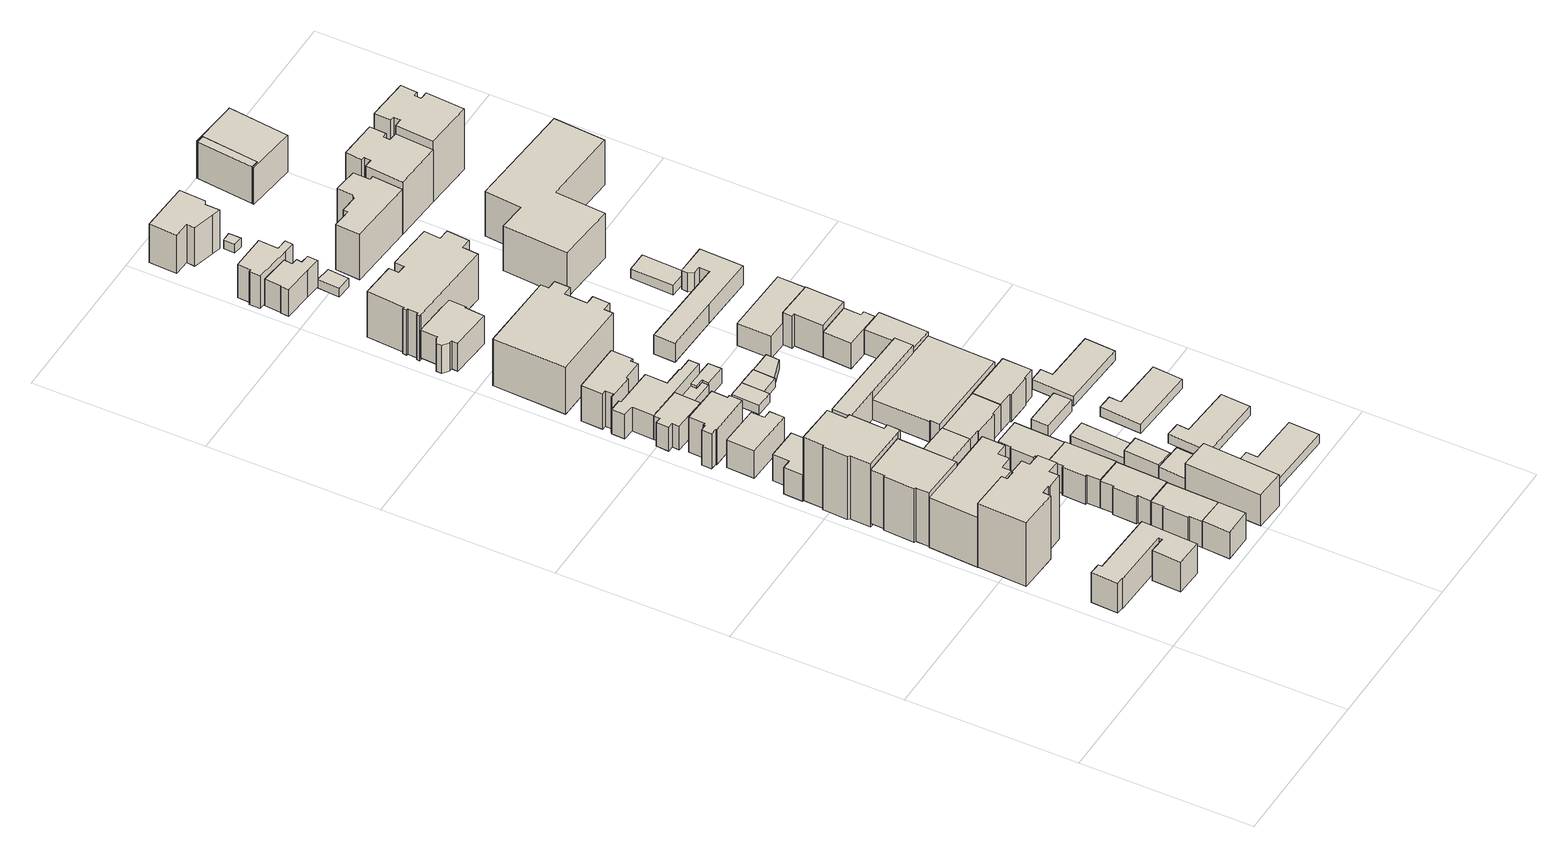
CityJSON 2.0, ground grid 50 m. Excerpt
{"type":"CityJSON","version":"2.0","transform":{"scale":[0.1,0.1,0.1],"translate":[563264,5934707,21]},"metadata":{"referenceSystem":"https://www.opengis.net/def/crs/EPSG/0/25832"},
"CityObjects":{
"building1":{"type":"Building","attributes":{"Geometrietyp2DReferenz":"3000","Gemeindeschluessel":"02200206","BezugspunktDach":"2000","function":"31001_1010","measuredHeight":11.18,"storeysAboveGround":3},"address":[{"country":"Germany","locality":"Hamburg","thoroughfareNumber":"8a","thoroughfareName":"Wohlers Allee","postcode":"22767"}],"geometry":[{"type":"Solid","lod":"1","boundaries":[[[[0,1,2,3,4,5,6,7,8,9,10,11]],[[12,13,14,15,16,17,18,19,20,21,22,23]],[[10,12,23,11]],[[9,13,12,10]],[[8,14,13,9]],[[7,15,14,8]],[[6,16,15,7]],[[5,17,16,6]],[[4,18,17,5]],[[3,19,18,4]],[[2,20,19,3]],[[1,21,20,2]],[[0,22,21,1]],[[11,23,22,0]]]]}]},
"building2":{"type":"Building","attributes":{"Gemeindeschluessel":"02200206","Geometrietyp2DReferenz":"3000","BezugspunktDach":"2000","function":"31001_1010","measuredHeight":23,"storeysAboveGround":5},"address":[{"country":"Germany","locality":"Hamburg","thoroughfareNumber":"16","thoroughfareName":"Wohlers Allee","postcode":"22767"}],"geometry":[{"type":"Solid","lod":"1","boundaries":[[[[24,25,26,27,28,29,30,31,32,33,34,35,36,37,38,39]],[[40,41,42,43,44,45,46,47,48,49,50,51,52,53,54,55]],[[38,40,55,39]],[[37,41,40,38]],[[36,42,41,37]],[[35,43,42,36]],[[34,44,43,35]],[[33,45,44,34]],[[32,46,45,33]],[[31,47,46,32]],[[30,48,47,31]],[[29,49,48,30]],[[28,50,49,29]],[[27,51,50,28]],[[26,52,51,27]],[[25,53,52,26]],[[24,54,53,25]],[[39,55,54,24]]]]}]},
"building3":{"type":"Building","attributes":{"Gemeindeschluessel":"02200206","Geometrietyp2DReferenz":"3000","BezugspunktDach":"2000","function":"31001_1010","measuredHeight":18.23,"storeysAboveGround":4},"address":[{"country":"Germany","locality":"Hamburg","thoroughfareNumber":"22","thoroughfareName":"Wohlers Allee","postcode":"22767"}],"geometry":[{"type":"Solid","lod":"1","boundaries":[[[[56,57,58,59,60,61,62,63]],[[64,65,66,67,68,69,70,71]],[[62,64,71,63]],[[61,65,64,62]],[[60,66,65,61]],[[59,67,66,60]],[[58,68,67,59]],[[57,69,68,58]],[[56,70,69,57]],[[63,71,70,56]]]]}]},
"building4":{"type":"Building","attributes":{"Gemeindeschluessel":"02200206","Geometrietyp2DReferenz":"3000","BezugspunktDach":"2000","function":"31001_1010","measuredHeight":24.25,"storeysAboveGround":5},"address":[{"country":"Germany","locality":"Hamburg","thoroughfareNumber":"18","thoroughfareName":"Wohlers Allee","postcode":"22767"}],"geometry":[{"type":"Solid","lod":"1","boundaries":[[[[72,73,74,75,76,77,78,79,80,81,82,83,84]],[[85,86,87,88,89,90,91,92,93,94,95,96,97]],[[83,85,97,84]],[[82,86,85,83]],[[81,87,86,82]],[[80,88,87,81]],[[79,89,88,80]],[[78,90,89,79]],[[77,91,90,78]],[[76,92,91,77]],[[75,93,92,76]],[[74,94,93,75]],[[73,95,94,74]],[[72,96,95,73]],[[84,97,96,72]]]]}]},
"building5":{"type":"Building","attributes":{"Gemeindeschluessel":"02200206","Geometrietyp2DReferenz":"3000","BezugspunktDach":"2000","function":"31001_1010","measuredHeight":21.44,"storeysAboveGround":5},"address":[{"country":"Germany","locality":"Hamburg","thoroughfareNumber":"24","thoroughfareName":"Wohlers Allee","postcode":"22767"}],"geometry":[{"type":"Solid","lod":"1","boundaries":[[[[98,99,100,101,102,103,104,105,106,107,108,109,110]],[[111,112,113,114,115,116,117,118,119,120,121,122,123]],[[109,111,123,110]],[[108,112,111,109]],[[107,113,112,108]],[[106,114,113,107]],[[105,115,114,106]],[[104,116,115,105]],[[103,117,116,104]],[[102,118,117,103]],[[101,119,118,102]],[[100,120,119,101]],[[99,121,120,100]],[[98,122,121,99]],[[110,123,122,98]]]]}]},
"building6":{"type":"Building","attributes":{"Gemeindeschluessel":"02200206","Geometrietyp2DReferenz":"3000","BezugspunktDach":"2000","function":"31001_1010","measuredHeight":8.92,"storeysAboveGround":2},"address":[{"country":"Germany","locality":"Hamburg","thoroughfareNumber":"134a","thoroughfareName":"Thadenstraße","postcode":"22767"}],"geometry":[{"type":"Solid","lod":"1","boundaries":[[[[124,125,126,127]],[[128,129,130,131]],[[126,128,131,127]],[[125,129,128,126]],[[124,130,129,125]],[[127,131,130,124]]]]}]},
"building7":{"type":"Building","attributes":{"Gemeindeschluessel":"02200206","Geometrietyp2DReferenz":"3000","BezugspunktDach":"2000","function":"31001_1010","measuredHeight":12.41,"storeysAboveGround":3},"address":[{"country":"Germany","locality":"Hamburg","thoroughfareNumber":"26","thoroughfareName":"Wohlers Allee","postcode":"22767"}],"geometry":[{"type":"Solid","lod":"1","boundaries":[[[[106,132,133,134,135,136,107]],[[137,138,139,140,141,142,143]],[[136,137,143,107]],[[135,138,137,136]],[[134,139,138,135]],[[133,140,139,134]],[[132,141,140,133]],[[106,142,141,132]],[[107,143,142,106]]]]}]},
"building8":{"type":"Building","attributes":{"Gemeindeschluessel":"02200206","Geometrietyp2DReferenz":"3000","BezugspunktDach":"2000","function":"31001_1010","measuredHeight":8.91,"storeysAboveGround":2},"address":[{"country":"Germany","locality":"Hamburg","thoroughfareNumber":"134b","thoroughfareName":"Thadenstraße","postcode":"22767"}],"geometry":[{"type":"Solid","lod":"1","boundaries":[[[[144,145,146,147,127,126,148,149]],[[150,151,152,153,154,155,156,157]],[[148,150,157,149]],[[126,151,150,148]],[[127,152,151,126]],[[147,153,152,127]],[[146,154,153,147]],[[145,155,154,146]],[[144,156,155,145]],[[149,157,156,144]]]]}]},
"building9":{"type":"Building","attributes":{"Gemeindeschluessel":"02200206","Geometrietyp2DReferenz":"3000","BezugspunktDach":"2000","function":"31001_1010","measuredHeight":9.27,"storeysAboveGround":2},"address":[{"country":"Germany","locality":"Hamburg","thoroughfareNumber":"134c","thoroughfareName":"Thadenstraße","postcode":"22767"}],"geometry":[{"type":"Solid","lod":"1","boundaries":[[[[158,159,160,161,162,163,164,165]],[[166,167,168,169,170,171,172,173]],[[164,166,173,165]],[[163,167,166,164]],[[162,168,167,163]],[[161,169,168,162]],[[160,170,169,161]],[[159,171,170,160]],[[158,172,171,159]],[[165,173,172,158]]]]}]},
"building10":{"type":"Building","attributes":{"Gemeindeschluessel":"02200206","Geometrietyp2DReferenz":"3000","BezugspunktDach":"2000","function":"31001_1010","measuredHeight":11.3,"storeysAboveGround":2},"address":[{"country":"Germany","locality":"Hamburg","thoroughfareNumber":"28","thoroughfareName":"Wohlers Allee","postcode":"22767"}],"geometry":[{"type":"Solid","lod":"1","boundaries":[[[[174,175,176,177,178,179]],[[180,181,182,183,184,185]],[[178,180,185,179]],[[177,181,180,178]],[[176,182,181,177]],[[175,183,182,176]],[[174,184,183,175]],[[179,185,184,174]]]]}]},
"building11":{"type":"Building","attributes":{"Gemeindeschluessel":"02200206","Geometrietyp2DReferenz":"3000","BezugspunktDach":"2000","function":"31001_1010","measuredHeight":12.4,"storeysAboveGround":2},"address":[{"country":"Germany","locality":"Hamburg","thoroughfareNumber":"30","thoroughfareName":"Wohlers Allee","postcode":"22767"}],"geometry":[{"type":"Solid","lod":"1","boundaries":[[[[186,187,188,189,190,191,192,193,194,195,196,197]],[[198,199,200,201,202,203,204,205,206,207,208,209]],[[196,198,209,197]],[[195,199,198,196]],[[194,200,199,195]],[[193,201,200,194]],[[192,202,201,193]],[[191,203,202,192]],[[190,204,203,191]],[[189,205,204,190]],[[188,206,205,189]],[[187,207,206,188]],[[186,208,207,187]],[[197,209,208,186]]]]}]},
"building12":{"type":"Building","attributes":{"Gemeindeschluessel":"02200206","Geometrietyp2DReferenz":"3000","BezugspunktDach":"2000","function":"31001_1010","measuredHeight":8.67,"storeysAboveGround":1},"address":[{"country":"Germany","locality":"Hamburg","thoroughfareNumber":"32","thoroughfareName":"Wohlers Allee","postcode":"22767"}],"geometry":[{"type":"Solid","lod":"1","boundaries":[[[[210,211,212,213,214,215,216,217]],[[218,219,220,221,222,223,224,225]],[[216,218,225,217]],[[215,219,218,216]],[[214,220,219,215]],[[213,221,220,214]],[[212,222,221,213]],[[211,223,222,212]],[[210,224,223,211]],[[217,225,224,210]]]]}]},
"building13":{"type":"Building","attributes":{"Gemeindeschluessel":"02200206","Geometrietyp2DReferenz":"3000","BezugspunktDach":"2000","function":"31001_1010","measuredHeight":9.24,"storeysAboveGround":2},"address":[{"country":"Germany","locality":"Hamburg","thoroughfareNumber":"20a","thoroughfareName":"Wohlers Allee","postcode":"22767"}],"geometry":[{"type":"Solid","lod":"1","boundaries":[[[[226,227,228,229]],[[230,231,232,233]],[[228,230,233,229]],[[227,231,230,228]],[[226,232,231,227]],[[229,233,232,226]]]]}]},
"building14":{"type":"Building","attributes":{"Gemeindeschluessel":"02200206","Geometrietyp2DReferenz":"3000","BezugspunktDach":"2000","function":"31001_1010","measuredHeight":9.46,"storeysAboveGround":2},"address":[{"country":"Germany","locality":"Hamburg","thoroughfareNumber":"134d","thoroughfareName":"Thadenstraße","postcode":"22767"}],"geometry":[{"type":"Solid","lod":"1","boundaries":[[[[234,235,236,237,238,239,240,241]],[[242,243,244,245,246,247,248,249]],[[240,242,249,241]],[[239,243,242,240]],[[238,244,243,239]],[[237,245,244,238]],[[236,246,245,237]],[[235,247,246,236]],[[234,248,247,235]],[[241,249,248,234]]]]}]},
"building15":{"type":"Building","attributes":{"Gemeindeschluessel":"02200206","Geometrietyp2DReferenz":"3000","BezugspunktDach":"2000","function":"31001_1010","measuredHeight":11.5,"storeysAboveGround":2},"address":[{"country":"Germany","locality":"Hamburg","thoroughfareNumber":"130a","thoroughfareName":"Thadenstraße","postcode":"22767"}],"geometry":[{"type":"Solid","lod":"1","boundaries":[[[[250,251,252,253,254]],[[255,256,257,258,259]],[[253,255,259,254]],[[252,256,255,253]],[[251,257,256,252]],[[250,258,257,251]],[[254,259,258,250]]]]}]},
"building16":{"type":"Building","attributes":{"Gemeindeschluessel":"02200206","Geometrietyp2DReferenz":"3000","BezugspunktDach":"2000","function":"31001_2460","measuredHeight":3.85,"storeysAboveGround":1},"address":[{"country":"Germany","locality":"Hamburg","thoroughfareNumber":"26a","thoroughfareName":"Wohlers Allee","postcode":"22767"}],"geometry":[{"type":"Solid","lod":"1","boundaries":[[[[260,261,262,263,264]],[[265,266,267,268,269]],[[263,265,269,264]],[[262,266,265,263]],[[261,267,266,262]],[[260,268,267,261]],[[264,269,268,260]]]]}]},
"building17":{"type":"Building","attributes":{"Gemeindeschluessel":"02200206","Geometrietyp2DReferenz":"3000","BezugspunktDach":"2000","function":"31001_1010","measuredHeight":9.31,"storeysAboveGround":2},"address":[{"country":"Germany","locality":"Hamburg","thoroughfareNumber":"134e","thoroughfareName":"Thadenstraße","postcode":"22767"}],"geometry":[{"type":"Solid","lod":"1","boundaries":[[[[270,271,272,273,274,275,276,277]],[[278,279,280,281,282,283,284,285]],[[276,278,285,277]],[[275,279,278,276]],[[274,280,279,275]],[[273,281,280,274]],[[272,282,281,273]],[[271,283,282,272]],[[270,284,283,271]],[[277,285,284,270]]]]}]},
"building18":{"type":"Building","attributes":{"Gemeindeschluessel":"02200206","Geometrietyp2DReferenz":"3000","BezugspunktDach":"2000","function":"31001_1010","measuredHeight":12.98,"storeysAboveGround":3},"address":[{"country":"Germany","locality":"Hamburg","thoroughfareNumber":"36","thoroughfareName":"Wohlers Allee","postcode":"22767"}],"geometry":[{"type":"Solid","lod":"1","boundaries":[[[[286,287,288,289,290,291,292,293,294,295,296,297]],[[298,299,300,301,302,303,304,305,306,307,308,309]],[[296,298,309,297]],[[295,299,298,296]],[[294,300,299,295]],[[293,301,300,294]],[[292,302,301,293]],[[291,303,302,292]],[[290,304,303,291]],[[289,305,304,290]],[[288,306,305,289]],[[287,307,306,288]],[[286,308,307,287]],[[297,309,308,286]]]]}]},
"building19":{"type":"Building","attributes":{"Gemeindeschluessel":"02200206","Geometrietyp2DReferenz":"3000","BezugspunktDach":"2000","function":"31001_1010","measuredHeight":12.22,"storeysAboveGround":2},"address":[{"country":"Germany","locality":"Hamburg","thoroughfareNumber":"34","thoroughfareName":"Wohlers Allee","postcode":"22767"}],"geometry":[{"type":"Solid","lod":"1","boundaries":[[[[310,311,312,313,314,315,316,317,318,319,320,321,322]],[[323,324,325,326,327,328,329,330,331,332,333,334,335]],[[321,323,335,322]],[[320,324,323,321]],[[319,325,324,320]],[[318,326,325,319]],[[317,327,326,318]],[[316,328,327,317]],[[315,329,328,316]],[[314,330,329,315]],[[313,331,330,314]],[[312,332,331,313]],[[311,333,332,312]],[[310,334,333,311]],[[322,335,334,310]]]]}]},
"building20":{"type":"Building","attributes":{"Gemeindeschluessel":"02200206","Geometrietyp2DReferenz":"3000","BezugspunktDach":"2000","function":"31001_1010","measuredHeight":6.32,"storeysAboveGround":1},"address":[{"country":"Germany","locality":"Hamburg","thoroughfareName":"Thadenstraße","postcode":"22767"}],"geometry":[{"type":"Solid","lod":"1","boundaries":[[[[336,337,338,339]],[[340,341,342,343]],[[338,340,343,339]],[[337,341,340,338]],[[336,342,341,337]],[[339,343,342,336]]]]}]},
"building21":{"type":"Building","attributes":{"Gemeindeschluessel":"02200206","Geometrietyp2DReferenz":"3000","BezugspunktDach":"2000","function":"31001_1010","measuredHeight":6.21,"storeysAboveGround":2},"address":[{"country":"Germany","locality":"Hamburg","thoroughfareName":"Thadenstraße","postcode":"22767"}],"geometry":[{"type":"Solid","lod":"1","boundaries":[[[[344,345,346,347]],[[348,349,350,351]],[[346,348,351,347]],[[345,349,348,346]],[[344,350,349,345]],[[347,351,350,344]]]]}]},
"building22":{"type":"Building","attributes":{"Gemeindeschluessel":"02200206","Geometrietyp2DReferenz":"3000","BezugspunktDach":"2000","function":"31001_1010","measuredHeight":5.19,"storeysAboveGround":1},"address":[{"country":"Germany","locality":"Hamburg","thoroughfareName":"Wohlers Allee","postcode":"22767"}],"geometry":[{"type":"Solid","lod":"1","boundaries":[[[[352,353,354,355,356,357]],[[358,359,360,361,362,363]],[[356,358,363,357]],[[355,359,358,356]],[[354,360,359,355]],[[353,361,360,354]],[[352,362,361,353]],[[357,363,362,352]]]]}]},
"building23":{"type":"Building","attributes":{"Gemeindeschluessel":"02200206","Geometrietyp2DReferenz":"3000","BezugspunktDach":"2000","function":"31001_1010","measuredHeight":9.09,"storeysAboveGround":2},"address":[{"country":"Germany","locality":"Hamburg","thoroughfareNumber":"20b","thoroughfareName":"Wohlers Allee","postcode":"22767"}],"geometry":[{"type":"Solid","lod":"1","boundaries":[[[[227,364,365,366,367,368,369,228]],[[370,371,372,373,374,375,376,377]],[[369,370,377,228]],[[368,371,370,369]],[[367,372,371,368]],[[366,373,372,367]],[[365,374,373,366]],[[364,375,374,365]],[[227,376,375,364]],[[228,377,376,227]]]]}]},
"building24":{"type":"Building","attributes":{"Gemeindeschluessel":"02200206","Geometrietyp2DReferenz":"3000","BezugspunktDach":"2000","function":"31001_2460","measuredHeight":4.56,"storeysAboveGround":1},"address":[{"country":"Germany","locality":"Hamburg","thoroughfareName":"Thadenstraße","postcode":"22767"}],"geometry":[{"type":"Solid","lod":"1","boundaries":[[[[378,379,380,381]],[[382,383,384,385]],[[380,382,385,381]],[[379,383,382,380]],[[378,384,383,379]],[[381,385,384,378]]]]}]},
"building25":{"type":"Building","attributes":{"Gemeindeschluessel":"02200206","Geometrietyp2DReferenz":"3000","BezugspunktDach":"2000","function":"31001_2460","measuredHeight":3.02,"storeysAboveGround":1},"address":[{"country":"Germany","locality":"Hamburg","thoroughfareName":"Wohlers Allee","postcode":"22767"}],"geometry":[{"type":"Solid","lod":"1","boundaries":[[[[386,387,388,389,390]],[[391,392,393,394,395]],[[389,391,395,390]],[[388,392,391,389]],[[387,393,392,388]],[[386,394,393,387]],[[390,395,394,386]]]]}]},
"building26":{"type":"Building","attributes":{"Gemeindeschluessel":"02200206","Geometrietyp2DReferenz":"3000","BezugspunktDach":"2000","function":"31001_1010","measuredHeight":5.58,"storeysAboveGround":2},"address":[{"country":"Germany","locality":"Hamburg","thoroughfareName":"Wohlers Allee","postcode":"22767"}],"geometry":[{"type":"Solid","lod":"1","boundaries":[[[[396,397,398,399,400,401]],[[402,403,404,405,406,407]],[[400,402,407,401]],[[399,403,402,400]],[[398,404,403,399]],[[397,405,404,398]],[[396,406,405,397]],[[401,407,406,396]]]]}]},
"building27":{"type":"Building","attributes":{"Gemeindeschluessel":"02200206","Geometrietyp2DReferenz":"3000","BezugspunktDach":"2000","function":"31001_1110","measuredHeight":11.68,"storeysAboveGround":2},"address":[{"country":"Germany","locality":"Hamburg","thoroughfareNumber":"42","thoroughfareName":"Wohlers Allee","postcode":"22767"}],"geometry":[{"type":"Solid","lod":"1","boundaries":[[[[408,409,410,411,412,413,414,415,416,417,418,419]],[[420,421,422,423,424,425,426,427,428,429,430,431]],[[418,420,431,419]],[[417,421,420,418]],[[416,422,421,417]],[[415,423,422,416]],[[414,424,423,415]],[[413,425,424,414]],[[412,426,425,413]],[[411,427,426,412]],[[410,428,427,411]],[[409,429,428,410]],[[408,430,429,409]],[[419,431,430,408]]]]}]},
"building28":{"type":"Building","attributes":{"Gemeindeschluessel":"02200206","Geometrietyp2DReferenz":"3000","BezugspunktDach":"2000","function":"31001_1010","measuredHeight":20.4,"storeysAboveGround":3},"address":[{"country":"Germany","locality":"Hamburg","thoroughfareNumber":"38","thoroughfareName":"Wohlers Allee","postcode":"22767"}],"geometry":[{"type":"Solid","lod":"1","boundaries":[[[[432,433,434,435,436,437,438,439,440,441,442,443]],[[444,445,446,447,448,449,450,451,452,453,454,455]],[[442,444,455,443]],[[441,445,444,442]],[[440,446,445,441]],[[439,447,446,440]],[[438,448,447,439]],[[437,449,448,438]],[[436,450,449,437]],[[435,451,450,436]],[[434,452,451,435]],[[433,453,452,434]],[[432,454,453,433]],[[443,455,454,432]]]]}]},
"building29":{"type":"Building","attributes":{"Gemeindeschluessel":"02200206","Geometrietyp2DReferenz":"3000","BezugspunktDach":"2000","function":"31001_1010","measuredHeight":9.86,"storeysAboveGround":3},"address":[{"country":"Germany","locality":"Hamburg","thoroughfareName":"Wohlers Allee","postcode":"22767"}],"geometry":[{"type":"Solid","lod":"1","boundaries":[[[[456,457,458,459,460]],[[461,462,463,464,465]],[[459,461,465,460]],[[458,462,461,459]],[[457,463,462,458]],[[456,464,463,457]],[[460,465,464,456]]]]}]},
"building30":{"type":"Building","attributes":{"Gemeindeschluessel":"02200206","Geometrietyp2DReferenz":"3000","BezugspunktDach":"2000","function":"31001_2320","measuredHeight":3.12,"storeysAboveGround":1},"address":[{"country":"Germany","locality":"Hamburg","thoroughfareName":"Wohlers Allee","postcode":"22767"}],"geometry":[{"type":"Solid","lod":"1","boundaries":[[[[387,466,467,468,388]],[[469,470,471,472,473]],[[468,469,473,388]],[[467,470,469,468]],[[466,471,470,467]],[[387,472,471,466]],[[388,473,472,387]]]]}]},
"building31":{"type":"Building","attributes":{"Gemeindeschluessel":"02200206","Geometrietyp2DReferenz":"3000","BezugspunktDach":"2000","function":"31001_1020","measuredHeight":3.01,"storeysAboveGround":1},"address":[{"country":"Germany","locality":"Hamburg","thoroughfareNumber":"120-9c","thoroughfareName":"Thadenstraße","postcode":"22767"}],"geometry":[{"type":"Solid","lod":"1","boundaries":[[[[474,475,476,477,478,479]],[[480,481,482,483,484,485]],[[478,480,485,479]],[[477,481,480,478]],[[476,482,481,477]],[[475,483,482,476]],[[474,484,483,475]],[[479,485,484,474]]]]}]},
"building32":{"type":"Building","attributes":{"Gemeindeschluessel":"02200206","Geometrietyp2DReferenz":"3000","BezugspunktDach":"2000","function":"31001_2460","measuredHeight":4.41,"storeysAboveGround":1},"address":[{"country":"Germany","locality":"Hamburg","thoroughfareName":"Thadenstraße","postcode":"22767"}],"geometry":[{"type":"Solid","lod":"1","boundaries":[[[[486,487,488,489,490]],[[491,492,493,494,495]],[[489,491,495,490]],[[488,492,491,489]],[[487,493,492,488]],[[486,494,493,487]],[[490,495,494,486]]]]}]},
"building33":{"type":"Building","attributes":{"Gemeindeschluessel":"02200206","Geometrietyp2DReferenz":"3000","BezugspunktDach":"2000","function":"31001_2010","measuredHeight":6.91,"storeysAboveGround":2},"address":[{"country":"Germany","locality":"Hamburg","thoroughfareNumber":"24a","thoroughfareName":"Wohlers Allee","postcode":"22767"}],"geometry":[{"type":"Solid","lod":"1","boundaries":[[[[496,497,498,499,500,501]],[[502,503,504,505,506,507]],[[500,502,507,501]],[[499,503,502,500]],[[498,504,503,499]],[[497,505,504,498]],[[496,506,505,497]],[[501,507,506,496]]]]}]},
"building34":{"type":"Building","attributes":{"Gemeindeschluessel":"02200206","Geometrietyp2DReferenz":"3000","BezugspunktDach":"2000","function":"31001_1010","measuredHeight":9.08,"storeysAboveGround":2},"address":[{"country":"Germany","locality":"Hamburg","thoroughfareNumber":"20c","thoroughfareName":"Wohlers Allee","postcode":"22767"}],"geometry":[{"type":"Solid","lod":"1","boundaries":[[[[508,509,510,511,512,513,514,515]],[[516,517,518,519,520,521,522,523]],[[514,516,523,515]],[[513,517,516,514]],[[512,518,517,513]],[[511,519,518,512]],[[510,520,519,511]],[[509,521,520,510]],[[508,522,521,509]],[[515,523,522,508]]]]}]},
"building35":{"type":"Building","attributes":{"Gemeindeschluessel":"02200206","Geometrietyp2DReferenz":"3000","BezugspunktDach":"2000","function":"31001_2320","measuredHeight":3.13,"storeysAboveGround":1},"address":[{"country":"Germany","locality":"Hamburg","thoroughfareName":"Wohlers Allee","postcode":"22767"}],"geometry":[{"type":"Solid","lod":"1","boundaries":[[[[524,525,526,527]],[[528,529,530,531]],[[526,528,531,527]],[[525,529,528,526]],[[524,530,529,525]],[[527,531,530,524]]]]}]},
"building36":{"type":"Building","attributes":{"Gemeindeschluessel":"02200206","Geometrietyp2DReferenz":"3000","BezugspunktDach":"2000","function":"31001_1020","measuredHeight":3.06,"storeysAboveGround":1},"address":[{"country":"Germany","locality":"Hamburg","thoroughfareNumber":"120-8a","thoroughfareName":"Thadenstraße","postcode":"22767"}],"geometry":[{"type":"Solid","lod":"1","boundaries":[[[[532,533,534,535,536,537]],[[538,539,540,541,542,543]],[[536,538,543,537]],[[535,539,538,536]],[[534,540,539,535]],[[533,541,540,534]],[[532,542,541,533]],[[537,543,542,532]]]]}]},
"building37":{"type":"Building","attributes":{"Gemeindeschluessel":"02200206","Geometrietyp2DReferenz":"3000","BezugspunktDach":"2000","function":"31001_1010","measuredHeight":11.12,"storeysAboveGround":2},"address":[{"country":"Germany","locality":"Hamburg","thoroughfareNumber":"50","thoroughfareName":"Wohlers Allee","postcode":"22767"}],"geometry":[{"type":"Solid","lod":"1","boundaries":[[[[544,545,546,547,548,549,550,551,552,553,554,555,556]],[[557,558,559,560,561,562,563,564,565,566,567,568,569]],[[555,557,569,556]],[[554,558,557,555]],[[553,559,558,554]],[[552,560,559,553]],[[551,561,560,552]],[[550,562,561,551]],[[549,563,562,550]],[[548,564,563,549]],[[547,565,564,548]],[[546,566,565,547]],[[545,567,566,546]],[[544,568,567,545]],[[556,569,568,544]]]]}]},
"building38":{"type":"Building","attributes":{"Gemeindeschluessel":"02200206","Geometrietyp2DReferenz":"3000","BezugspunktDach":"2000","function":"31001_1010","measuredHeight":19.58,"storeysAboveGround":3},"address":[{"country":"Germany","locality":"Hamburg","thoroughfareNumber":"44","thoroughfareName":"Wohlers Allee","postcode":"22767"}],"geometry":[{"type":"Solid","lod":"1","boundaries":[[[[570,571,572,573,574,575,576,577,578,579,580,581,582,583,584,585,586,587,588]],[[589,590,591,592,593,594,595,596,597,598,599,600,601,602,603,604,605,606,607]],[[587,589,607,588]],[[586,590,589,587]],[[585,591,590,586]],[[584,592,591,585]],[[583,593,592,584]],[[582,594,593,583]],[[581,595,594,582]],[[580,596,595,581]],[[579,597,596,580]],[[578,598,597,579]],[[577,599,598,578]],[[576,600,599,577]],[[575,601,600,576]],[[574,602,601,575]],[[573,603,602,574]],[[572,604,603,573]],[[571,605,604,572]],[[570,606,605,571]],[[588,607,606,570]]]]}]},
"building39":{"type":"Building","attributes":{"Gemeindeschluessel":"02200206","Geometrietyp2DReferenz":"3000","BezugspunktDach":"2000","function":"31001_1010","measuredHeight":12.5,"storeysAboveGround":3},"address":[{"country":"Germany","locality":"Hamburg","thoroughfareNumber":"52","thoroughfareName":"Wohlers Allee","postcode":"22767"}],"geometry":[{"type":"Solid","lod":"1","boundaries":[[[[608,609,610,611,612,613,614,615,616]],[[617,618,619,620,621,622,623,624,625]],[[615,617,625,616]],[[614,618,617,615]],[[613,619,618,614]],[[612,620,619,613]],[[611,621,620,612]],[[610,622,621,611]],[[609,623,622,610]],[[608,624,623,609]],[[616,625,624,608]]]]}]},
"building40":{"type":"Building","attributes":{"Gemeindeschluessel":"02200206","Geometrietyp2DReferenz":"3000","BezugspunktDach":"2000","function":"31001_1020","measuredHeight":3.08,"storeysAboveGround":1},"address":[{"country":"Germany","locality":"Hamburg","thoroughfareNumber":"120-7c","thoroughfareName":"Thadenstraße","postcode":"22767"}],"geometry":[{"type":"Solid","lod":"1","boundaries":[[[[626,627,628,629,630,631]],[[632,633,634,635,636,637]],[[630,632,637,631]],[[629,633,632,630]],[[628,634,633,629]],[[627,635,634,628]],[[626,636,635,627]],[[631,637,636,626]]]]}]},
"building41":{"type":"Building","attributes":{"Gemeindeschluessel":"02200206","Geometrietyp2DReferenz":"3000","BezugspunktDach":"2000","function":"31001_2460","measuredHeight":2.96,"storeysAboveGround":1},"address":[{"country":"Germany","locality":"Hamburg","thoroughfareName":"Wohlers Allee","postcode":"22767"}],"geometry":[{"type":"Solid","lod":"1","boundaries":[[[[638,639,640,641]],[[642,643,644,645]],[[640,642,645,641]],[[639,643,642,640]],[[638,644,643,639]],[[641,645,644,638]]]]}]},
"building42":{"type":"Building","attributes":{"Gemeindeschluessel":"02200206","Geometrietyp2DReferenz":"3000","BezugspunktDach":"2000","function":"31001_1010","measuredHeight":8.68,"storeysAboveGround":3},"address":[{"country":"Germany","locality":"Hamburg","thoroughfareNumber":"28a","thoroughfareName":"Wohlers Allee","postcode":"22767"}],"geometry":[{"type":"Solid","lod":"1","boundaries":[[[[646,647,648,649,650,651,652]],[[653,654,655,656,657,658,659]],[[651,653,659,652]],[[650,654,653,651]],[[649,655,654,650]],[[648,656,655,649]],[[647,657,656,648]],[[646,658,657,647]],[[652,659,658,646]]]]}]},
"building43":{"type":"Building","attributes":{"Gemeindeschluessel":"02200206","Geometrietyp2DReferenz":"3000","BezugspunktDach":"2000","function":"31001_1010","measuredHeight":8.39,"storeysAboveGround":3},"address":[{"country":"Germany","locality":"Hamburg","thoroughfareNumber":"26b","thoroughfareName":"Wohlers Allee","postcode":"22767"}],"geometry":[{"type":"Solid","lod":"1","boundaries":[[[[660,496,661,662]],[[663,664,665,666]],[[661,663,666,662]],[[496,664,663,661]],[[660,665,664,496]],[[662,666,665,660]]]]}]},
"building44":{"type":"Building","attributes":{"Gemeindeschluessel":"02200206","Geometrietyp2DReferenz":"3000","BezugspunktDach":"2000","function":"31001_1020","measuredHeight":3.28,"storeysAboveGround":1},"address":[{"country":"Germany","locality":"Hamburg","thoroughfareNumber":"120-6b","thoroughfareName":"Thadenstraße","postcode":"22767"}],"geometry":[{"type":"Solid","lod":"1","boundaries":[[[[667,668,669,670,671,672]],[[673,674,675,676,677,678]],[[671,673,678,672]],[[670,674,673,671]],[[669,675,674,670]],[[668,676,675,669]],[[667,677,676,668]],[[672,678,677,667]]]]}]},
"building45":{"type":"Building","attributes":{"Gemeindeschluessel":"02200206","Geometrietyp2DReferenz":"3000","BezugspunktDach":"2000","function":"31001_1010","measuredHeight":10.89,"storeysAboveGround":3},"address":[{"country":"Germany","locality":"Hamburg","thoroughfareNumber":"30a","thoroughfareName":"Wohlers Allee","postcode":"22767"}],"geometry":[{"type":"Solid","lod":"1","boundaries":[[[[679,680,681,682,683,684]],[[685,686,687,688,689,690]],[[683,685,690,684]],[[682,686,685,683]],[[681,687,686,682]],[[680,688,687,681]],[[679,689,688,680]],[[684,690,689,679]]]]}]},
"building46":{"type":"Building","attributes":{"Gemeindeschluessel":"02200206","Geometrietyp2DReferenz":"3000","BezugspunktDach":"2000","function":"31001_1010","measuredHeight":3,"storeysAboveGround":1},"address":[{"country":"Germany","locality":"Hamburg","thoroughfareName":"Wohlers Allee","postcode":"22767"}],"geometry":[{"type":"Solid","lod":"1","boundaries":[[[[691,692,693,694,695]],[[696,697,698,699,700]],[[694,696,700,695]],[[693,697,696,694]],[[692,698,697,693]],[[691,699,698,692]],[[695,700,699,691]]]]}]},
"building47":{"type":"Building","attributes":{"Gemeindeschluessel":"02200206","Geometrietyp2DReferenz":"3000","BezugspunktDach":"2000","function":"31001_3060","measuredHeight":12.96,"storeysAboveGround":3},"address":[{"country":"Germany","locality":"Hamburg","thoroughfareNumber":"58","thoroughfareName":"Wohlers Allee","postcode":"22767"}],"geometry":[{"type":"Solid","lod":"1","boundaries":[[[[701,702,703,704,705,706,707,708,709,710]],[[711,712,713,714,715,716,717,718,719,720]],[[709,711,720,710]],[[708,712,711,709]],[[707,713,712,708]],[[706,714,713,707]],[[705,715,714,706]],[[704,716,715,705]],[[703,717,716,704]],[[702,718,717,703]],[[701,719,718,702]],[[710,720,719,701]]]]}]},
"building48":{"type":"Building","attributes":{"Gemeindeschluessel":"02200206","Geometrietyp2DReferenz":"3000","BezugspunktDach":"2000","function":"31001_2100","measuredHeight":7.53,"storeysAboveGround":2},"address":[{"country":"Germany","locality":"Hamburg","thoroughfareName":"Wohlers Allee","postcode":"22767"}],"geometry":[{"type":"Solid","lod":"1","boundaries":[[[[721,722,723,724]],[[725,726,727,728]],[[723,725,728,724]],[[722,726,725,723]],[[721,727,726,722]],[[724,728,727,721]]]]}]},
"building49":{"type":"Building","attributes":{"Gemeindeschluessel":"02200206","Geometrietyp2DReferenz":"3000","BezugspunktDach":"2000","function":"31001_1120","measuredHeight":7.52,"storeysAboveGround":2},"address":[{"country":"Germany","locality":"Hamburg","thoroughfareNumber":"36a","thoroughfareName":"Wohlers Allee","postcode":"22767"}],"geometry":[{"type":"Solid","lod":"1","boundaries":[[[[729,730,731,732,733,734,735,736,737,738]],[[739,740,741,742,743,744,745,746,747,748]],[[737,739,748,738]],[[736,740,739,737]],[[735,741,740,736]],[[734,742,741,735]],[[733,743,742,734]],[[732,744,743,733]],[[731,745,744,732]],[[730,746,745,731]],[[729,747,746,730]],[[738,748,747,729]]]]}]},
"building50":{"type":"Building","attributes":{"Gemeindeschluessel":"02200206","Geometrietyp2DReferenz":"3000","BezugspunktDach":"2000","function":"31001_1310","measuredHeight":3,"storeysAboveGround":1},"address":[{"country":"Germany","locality":"Hamburg","thoroughfareName":"Wohlers Allee","postcode":"22767"}],"geometry":[{"type":"Solid","lod":"1","boundaries":[[[[749,750,751,752]],[[753,754,755,756]],[[751,753,756,752]],[[750,754,753,751]],[[749,755,754,750]],[[752,756,755,749]]]]}]},
"building51":{"type":"Building","attributes":{"Gemeindeschluessel":"02200206","Geometrietyp2DReferenz":"3000","BezugspunktDach":"2000","function":"31001_1010","measuredHeight":16.46,"storeysAboveGround":4},"address":[{"country":"Germany","locality":"Hamburg","thoroughfareNumber":"1","thoroughfareName":"Dohrnweg","postcode":"22767"}],"geometry":[{"type":"Solid","lod":"1","boundaries":[[[[757,758,759,760,761,762,763,764,765,766,767]],[[768,769,770,771,772,773,774,775,776,777,778]],[[766,768,778,767]],[[765,769,768,766]],[[764,770,769,765]],[[763,771,770,764]],[[762,772,771,763]],[[761,773,772,762]],[[760,774,773,761]],[[759,775,774,760]],[[758,776,775,759]],[[757,777,776,758]],[[767,778,777,757]]]]}]},
"building52":{"type":"Building","attributes":{"Gemeindeschluessel":"02200206","Geometrietyp2DReferenz":"3000","BezugspunktDach":"2000","function":"31001_2460","measuredHeight":3.58,"storeysAboveGround":1},"address":[{"country":"Germany","locality":"Hamburg","thoroughfareName":"Dohrnweg","postcode":"22767"}],"geometry":[{"type":"Solid","lod":"1","boundaries":[[[[779,780,781,782]],[[783,784,785,786]],[[781,783,786,782]],[[780,784,783,781]],[[779,785,784,780]],[[782,786,785,779]]]]}]},
"building53":{"type":"Building","attributes":{"Gemeindeschluessel":"02200206","Geometrietyp2DReferenz":"3000","BezugspunktDach":"2000","function":"51009_1610","measuredHeight":12.46},"address":[{"country":"Germany","locality":"Hamburg","postcode":"22769"}],"geometry":[{"type":"Solid","lod":"1","boundaries":[[[[787,788,789,790]],[[791,792,793,794]],[[789,791,794,790]],[[788,792,791,789]],[[787,793,792,788]],[[790,794,793,787]]]]}]},
"building54":{"type":"Building","attributes":{"name":"Katholische Schule Altona","Gemeindeschluessel":"02200206","Geometrietyp2DReferenz":"3000","BezugspunktDach":"2000","function":"31001_3020","measuredHeight":17.11,"storeysAboveGround":4},"address":[{"country":"Germany","locality":"Hamburg","thoroughfareNumber":"6","thoroughfareName":"Dohrnweg","postcode":"22767"}],"geometry":[{"type":"Solid","lod":"1","boundaries":[[[[795,796,797,798,799,800,801,802]],[[803,804,805,806,807,808,809,810]],[[801,803,810,802]],[[800,804,803,801]],[[799,805,804,800]],[[798,806,805,799]],[[797,807,806,798]],[[796,808,807,797]],[[795,809,808,796]],[[802,810,809,795]]]]}]},
"building55":{"type":"Building","attributes":{"Gemeindeschluessel":"02200206","Geometrietyp2DReferenz":"3000","BezugspunktDach":"2000","function":"31001_1010","measuredHeight":18.51,"storeysAboveGround":4},"address":[{"country":"Germany","locality":"Hamburg","thoroughfareNumber":"3","thoroughfareName":"Dohrnweg","postcode":"22767"}],"geometry":[{"type":"Solid","lod":"1","boundaries":[[[[767,811,812,813,814,815,816,817,818,819,820,821]],[[822,823,824,825,826,827,828,829,830,831,832,833]],[[820,822,833,821]],[[819,823,822,820]],[[818,824,823,819]],[[817,825,824,818]],[[816,826,825,817]],[[815,827,826,816]],[[814,828,827,815]],[[813,829,828,814]],[[812,830,829,813]],[[811,831,830,812]],[[767,832,831,811]],[[821,833,832,767]]]]}]},
"building56":{"type":"Building","attributes":{"Gemeindeschluessel":"02200206","Geometrietyp2DReferenz":"3000","BezugspunktDach":"2000","function":"31001_1010","measuredHeight":12.44,"storeysAboveGround":4},"address":[{"country":"Germany","locality":"Hamburg","thoroughfareNumber":"108d","thoroughfareName":"Stresemannstraße","postcode":"22769"}],"geometry":[{"type":"Solid","lod":"1","boundaries":[[[[834,835,836,837,790,789,788,787,838]],[[793,792,791,794,839,840,841,842,843]],[[787,793,843,838]],[[788,792,793,787]],[[789,791,792,788]],[[790,794,791,789]],[[837,839,794,790]],[[836,840,839,837]],[[835,841,840,836]],[[834,842,841,835]],[[838,843,842,834]]]]}]},
"building57":{"type":"Building","attributes":{"Gemeindeschluessel":"02200206","Geometrietyp2DReferenz":"3000","BezugspunktDach":"2000","function":"31001_1010","measuredHeight":21.72,"storeysAboveGround":5},"address":[{"country":"Germany","locality":"Hamburg","thoroughfareNumber":"5","thoroughfareName":"Dohrnweg","postcode":"22767"}],"geometry":[{"type":"Solid","lod":"1","boundaries":[[[[820,844,845,846,847,848,849,850,851,852,853,821]],[[854,855,856,857,858,859,860,861,862,863,864,865]],[[853,854,865,821]],[[852,855,854,853]],[[851,856,855,852]],[[850,857,856,851]],[[849,858,857,850]],[[848,859,858,849]],[[847,860,859,848]],[[846,861,860,847]],[[845,862,861,846]],[[844,863,862,845]],[[820,864,863,844]],[[821,865,864,820]]]]}]}
},
"vertices":[
[167,69,24],[171,153,24],[220,150,24],[221,161,24],[43,168,24],[43,170,24],[22,171,24],[26,249,24],[60,247,24],[60,236,24],[255,228,24],[248,65,24],[255,228,125],[60,236,125],[60,247,125],[26,249,125],[22,171,125],[43,170,125],[43,168,125],[221,161,125],[220,150,125],[171,153,125],[167,69,125],[248,65,125],
[198,433,22],[149,435,22],[149,438,22],[122,439,22],[121,417,22],[2,422,22],[8,565,22],[126,560,22],[125,543,22],[152,542,22],[152,545,22],[201,543,22],[200,519,22],[239,517,22],[237,461,22],[199,463,22],[237,461,238],[239,517,238],[200,519,238],[201,543,238],[152,545,238],[152,542,238],[125,543,238],[126,560,238],[8,565,238],[2,422,238],[121,417,238],[122,439,238],[149,438,238],[149,435,238],[198,433,238],[199,463,238],
[16,838,23],[21,838,23],[23,879,23],[158,875,23],[152,702,23],[16,708,23],[18,747,23],[12,748,23],[18,747,205],[16,708,205],[152,702,205],[158,875,205],[23,879,205],[21,838,205],[16,838,205],[12,748,205],
[241,598,21],[203,599,21],[202,572,21],[153,574,21],[153,578,21],[127,579,21],[126,560,21],[8,565,21],[16,708,21],[152,702,21],[280,698,21],[278,632,21],[242,633,21],[278,632,191],[280,698,191],[152,702,191],[16,708,191],[8,565,191],[126,560,191],[127,579,191],[153,578,191],[153,574,191],[202,572,191],[203,599,191],[241,598,191],[242,633,191],
[172,912,10],[170,874,10],[158,875,10],[23,879,10],[25,939,10],[20,945,10],[23,1017,10],[28,1016,10],[31,1076,10],[148,1071,10],[145,1015,10],[160,1014,10],[156,912,10],[160,1014,225],[145,1015,225],[148,1071,225],[31,1076,225],[28,1016,225],[23,1017,225],[20,945,225],[25,939,225],[23,879,225],[158,875,225],[170,874,225],[172,912,225],[156,912,225],
[418,18,24],[335,20,24],[339,101,24],[421,98,24],[339,101,114],[335,20,114],[418,18,114],[421,98,114],
[27,1076,10],[29,1131,10],[57,1130,10],[59,1179,10],[152,1176,10],[152,1176,99],[59,1179,99],[57,1130,99],[29,1131,99],[27,1076,99],[31,1076,99],[148,1071,99],
[337,213,24],[343,212,24],[344,250,24],[425,247,24],[340,138,24],[335,138,24],[340,138,113],[339,101,113],[421,98,113],[425,247,113],[344,250,113],[343,212,113],[337,213,113],[335,138,113],
[342,358,23],[348,358,23],[349,398,23],[430,395,23],[425,247,23],[344,250,23],[345,288,23],[340,288,23],[345,288,115],[344,250,115],[425,247,115],[430,395,115],[349,398,115],[348,358,115],[342,358,115],[340,288,115],
[38,1300,20],[159,1295,20],[158,1256,20],[183,1255,20],[182,1213,20],[35,1219,20],[182,1213,113],[183,1255,113],[158,1256,113],[159,1295,113],[38,1300,113],[35,1219,113],
[159,1408,17],[157,1361,17],[166,1361,17],[165,1324,17],[37,1328,17],[38,1331,17],[18,1332,17],[19,1361,17],[38,1361,17],[38,1366,17],[44,1365,17],[46,1412,17],[44,1365,136],[38,1366,136],[38,1361,136],[19,1361,136],[18,1332,136],[38,1331,136],[37,1328,136],[165,1324,136],[166,1361,136],[157,1361,136],[159,1408,136],[46,1412,136],
[42,1437,17],[43,1458,17],[25,1458,17],[27,1495,17],[45,1494,17],[46,1513,17],[148,1508,17],[145,1432,17],[148,1508,97],[46,1513,97],[45,1494,97],[27,1495,97],[25,1458,97],[43,1458,97],[42,1437,97],[145,1432,97],
[245,848,20],[336,844,20],[333,762,20],[242,766,20],[333,762,113],[336,844,113],[245,848,113],[242,766,113],
[347,505,22],[352,504,22],[353,547,22],[434,544,22],[430,395,22],[349,398,22],[350,437,22],[344,437,22],[350,437,117],[349,398,117],[430,395,117],[434,544,117],[353,547,117],[352,504,117],[347,505,117],[344,437,117],
[494,233,24],[580,228,24],[582,228,24],[568,4,24],[481,9,24],[568,4,130],[582,228,130],[580,228,130],[494,233,130],[481,9,130],
[215,1134,18],[265,1132,18],[265,1120,18],[263,1066,18],[213,1068,18],[263,1066,57],[265,1120,57],[265,1132,57],[215,1134,57],[213,1068,57],
[351,656,21],[356,656,21],[357,695,21],[439,692,21],[434,544,21],[353,547,21],[355,587,21],[348,588,21],[355,587,114],[353,547,114],[434,544,114],[439,692,114],[357,695,114],[356,656,114],[351,656,114],[348,588,114],
[18,1620,17],[30,1619,17],[31,1643,17],[18,1643,17],[20,1706,17],[171,1702,17],[169,1639,17],[159,1640,17],[159,1618,17],[99,1620,17],[98,1614,17],[18,1617,17],[98,1614,138],[99,1620,138],[159,1618,138],[159,1640,138],[169,1639,138],[171,1702,138],[20,1706,138],[18,1643,138],[31,1643,138],[30,1619,138],[18,1620,138],[18,1617,138],
[46,1513,16],[48,1576,16],[14,1578,16],[15,1616,16],[51,1615,16],[51,1609,16],[171,1604,16],[168,1540,16],[227,1537,16],[227,1535,16],[270,1533,16],[269,1503,16],[148,1508,16],[269,1503,99],[270,1533,99],[227,1535,99],[227,1537,99],[168,1540,99],[171,1604,99],[51,1609,99],[51,1615,99],[15,1616,99],[14,1578,99],[48,1576,99],[46,1513,99],[148,1508,99],
[580,228,23],[494,233,23],[499,312,23],[585,306,23],[499,312,79],[494,233,79],[580,228,79],[585,306,79],
[505,414,24],[560,411,24],[553,308,24],[499,312,24],[553,308,86],[560,411,86],[505,414,86],[499,312,86],
[148,1508,18],[226,1505,18],[225,1486,18],[251,1485,18],[250,1465,18],[146,1469,18],[250,1465,59],[251,1485,59],[225,1486,59],[226,1505,59],[148,1508,59],[146,1469,59],
[488,839,20],[484,756,20],[445,757,20],[445,754,20],[371,757,20],[371,761,20],[371,761,111],[371,757,111],[445,754,111],[445,757,111],[484,756,111],[488,839,111],[336,844,111],[333,762,111],
[515,573,23],[569,570,23],[560,411,23],[505,414,23],[560,411,62],[569,570,62],[515,573,62],[505,414,62],
[257,1404,18],[308,1402,18],[306,1337,18],[305,1321,18],[254,1323,18],[305,1321,48],[306,1337,48],[308,1402,48],[257,1404,48],[254,1323,48],
[250,1465,16],[251,1485,16],[225,1486,16],[226,1505,16],[313,1501,16],[312,1462,16],[313,1501,67],[226,1505,67],[225,1486,67],[251,1485,67],[250,1465,67],[312,1462,67],
[39,2070,13],[41,2088,13],[31,2089,13],[13,2102,13],[14,2118,13],[31,2127,13],[37,2126,13],[40,2177,13],[173,2168,13],[170,2117,13],[166,2118,13],[162,2061,13],[166,2118,108],[170,2117,108],[173,2168,108],[40,2177,108],[37,2126,108],[31,2127,108],[14,2118,108],[13,2102,108],[31,2089,108],[41,2088,108],[39,2070,108],[162,2061,108],
[275,1827,3],[303,1826,3],[301,1777,3],[274,1778,3],[273,1752,3],[37,1760,3],[44,1972,3],[280,1963,3],[279,1939,3],[307,1938,3],[306,1892,3],[278,1893,3],[306,1892,162],[307,1938,162],[279,1939,162],[280,1963,162],[44,1972,162],[37,1760,162],[273,1752,162],[274,1778,162],[301,1777,162],[303,1826,162],[275,1827,162],[278,1893,162],
[265,1120,20],[574,1108,20],[572,1054,20],[369,1062,20],[263,1066,20],[369,1062,115],[572,1054,115],[574,1108,115],[265,1120,115],[263,1066,115],
[364,1400,18],[361,1338,18],[361,1335,18],[361,1335,49],[361,1338,49],[364,1400,49],[308,1402,49],[306,1337,49],
[634,160,23],[678,158,23],[676,124,23],[828,116,23],[824,27,23],[628,37,23],[824,27,53],[828,116,53],[676,124,53],[678,158,53],[634,160,53],[628,37,53],
[522,689,22],[634,685,22],[634,659,22],[633,633,22],[519,638,22],[633,633,62],[634,659,62],[634,685,62],[522,689,62],[519,638,62],
[645,1051,21],[639,856,21],[367,867,21],[368,895,21],[364,896,21],[369,1062,21],[364,896,90],[368,895,90],[367,867,90],[639,856,90],[645,1051,90],[369,1062,90],
[488,839,21],[638,833,21],[636,749,21],[600,750,21],[600,747,21],[528,750,21],[528,754,21],[484,756,21],[528,754,112],[528,750,112],[600,747,112],[600,750,112],[636,749,112],[638,833,112],[488,839,112],[484,756,112],
[364,1400,17],[430,1398,17],[428,1360,17],[361,1338,17],[428,1360,48],[430,1398,48],[364,1400,48],[361,1338,48],
[645,363,22],[687,360,22],[684,326,22],[839,316,22],[834,230,22],[637,242,22],[834,230,53],[839,316,53],[684,326,53],[687,360,53],[645,363,53],[637,242,53],
[19,2543,12],[21,2568,12],[22,2568,12],[26,2616,12],[112,2607,12],[110,2582,12],[129,2580,12],[127,2564,12],[153,2562,12],[152,2547,12],[151,2533,12],[151,2532,12],[107,2536,12],[151,2532,102],[151,2533,102],[152,2547,102],[153,2562,102],[127,2564,102],[129,2580,102],[110,2582,102],[112,2607,102],[26,2616,102],[22,2568,102],[21,2568,102],[19,2543,102],[107,2536,102],
[309,2158,5],[40,2177,5],[36,2177,5],[37,2187,5],[42,2186,5],[44,2216,5],[39,2216,5],[40,2228,5],[45,2227,5],[52,2337,5],[155,2330,5],[153,2301,5],[180,2299,5],[182,2328,5],[320,2318,5],[316,2270,5],[348,2268,5],[343,2201,5],[312,2203,5],[343,2201,159],[348,2268,159],[316,2270,159],[320,2318,159],[182,2328,159],[180,2299,159],[153,2301,159],[155,2330,159],[52,2337,159],[45,2227,159],[40,2228,159],[39,2216,159],[44,2216,159],[42,2186,159],[37,2187,159],[36,2177,159],[40,2177,159],[309,2158,159],[312,2203,159],
[20,2626,2],[21,2657,2],[28,2657,2],[30,2696,2],[135,2692,2],[132,2635,2],[165,2633,2],[163,2610,2],[131,2613,2],[163,2610,114],[165,2633,114],[132,2635,114],[135,2692,114],[30,2696,114],[28,2657,114],[21,2657,114],[20,2626,114],[131,2613,114],
[652,562,22],[696,559,22],[694,525,22],[848,516,22],[842,429,22],[644,441,22],[842,429,53],[848,516,53],[694,525,53],[696,559,53],[652,562,53],[644,441,53],
[149,2469,6],[154,2533,6],[199,2528,6],[194,2466,6],[199,2528,35],[154,2533,35],[149,2469,35],[194,2466,35],
[518,1282,19],[620,1279,19],[621,1279,19],[620,1229,19],[633,1229,19],[631,1195,19],[513,1200,19],[631,1195,105],[633,1229,105],[620,1229,105],[621,1279,105],[620,1279,105],[518,1282,105],[513,1200,105],
[650,1194,21],[572,1054,21],[577,1197,21],[572,1054,104],[645,1051,104],[650,1194,104],[577,1197,104],
[662,762,21],[705,760,21],[703,725,21],[860,717,21],[855,629,21],[656,639,21],[855,629,53],[860,717,53],[703,725,53],[705,760,53],[662,762,53],[656,639,53],
[512,1395,18],[624,1390,18],[620,1279,18],[518,1282,18],[522,1367,18],[510,1367,18],[522,1367,127],[518,1282,127],[620,1279,127],[624,1390,127],[512,1395,127],[510,1367,127],
[184,2683,12],[135,2692,12],[136,2718,12],[156,2717,12],[186,2727,12],[156,2717,42],[136,2718,42],[135,2692,42],[184,2683,42],[186,2727,42],
[168,2821,5],[141,2828,5],[79,2845,5],[81,2869,5],[33,2872,5],[37,2953,5],[180,2946,5],[185,2945,5],[181,2870,5],[169,2863,5],[181,2870,135],[185,2945,135],[180,2946,135],[37,2953,135],[33,2872,135],[81,2869,135],[79,2845,135],[141,2828,135],[168,2821,135],[169,2863,135],
[457,1496,16],[659,1489,16],[656,1389,16],[454,1397,16],[656,1389,91],[659,1489,91],[457,1496,91],[454,1397,91],
[493,1597,17],[326,1603,17],[328,1665,17],[605,1654,17],[606,1685,17],[584,1686,17],[574,1700,17],[575,1719,17],[667,1716,17],[663,1590,17],[667,1716,81],[575,1719,81],[574,1700,81],[584,1686,81],[606,1685,81],[605,1654,81],[328,1665,81],[326,1603,81],[493,1597,81],[663,1590,81],
[191,2773,12],[163,2776,12],[165,2809,12],[192,2808,12],[165,2809,42],[163,2776,42],[191,2773,42],[192,2808,42],
[229,2453,8],[234,2525,8],[290,2520,8],[291,2534,8],[342,2530,8],[351,2539,8],[354,2586,8],[425,2578,8],[423,2529,8],[436,2528,8],[429,2439,8],[436,2528,162],[423,2529,162],[425,2578,162],[354,2586,162],[351,2539,162],[342,2530,162],[291,2534,162],[290,2520,162],[234,2525,162],[229,2453,162],[429,2439,162],
[550,1851,17],[610,1850,17],[605,1724,17],[545,1727,17],[605,1724,49],[610,1850,49],[550,1851,49],[545,1727,49],
[373,2995,4],[396,2993,4],[378,2827,4],[355,2830,4],[378,2827,129],[396,2993,129],[373,2995,129],[355,2830,129],
[602,2094,11],[592,1947,11],[415,1960,11],[428,2150,11],[511,2144,11],[521,2252,11],[843,2229,11],[833,2078,11],[843,2229,163],[521,2252,163],[511,2144,163],[428,2150,163],[415,1960,163],[592,1947,163],[602,2094,163],[833,2078,163],
[438,2550,8],[463,2548,8],[465,2568,8],[454,2569,8],[459,2618,8],[573,2611,8],[570,2562,8],[556,2563,8],[555,2543,8],[581,2541,8],[573,2429,8],[581,2541,186],[555,2543,186],[556,2563,186],[570,2562,186],[573,2611,186],[459,2618,186],[454,2569,186],[465,2568,186],[463,2548,186],[438,2550,186],[429,2439,186],[573,2429,186],
[514,2986,4],[522,2985,4],[502,2807,4],[354,2824,4],[374,2998,4],[354,2824,129],[502,2807,129],[522,2985,129],[514,2986,129],[374,2998,129],
[605,2540,8],[606,2560,8],[593,2561,8],[596,2610,8],[720,2601,8],[716,2552,8],[703,2553,8],[701,2533,8],[726,2531,8],[718,2419,8],[718,2419,214],[726,2531,214],[701,2533,214],[703,2553,214],[716,2552,214],[720,2601,214],[596,2610,214],[593,2561,214],[606,2560,214],[605,2540,214],[581,2541,214],[573,2429,214]
]}
